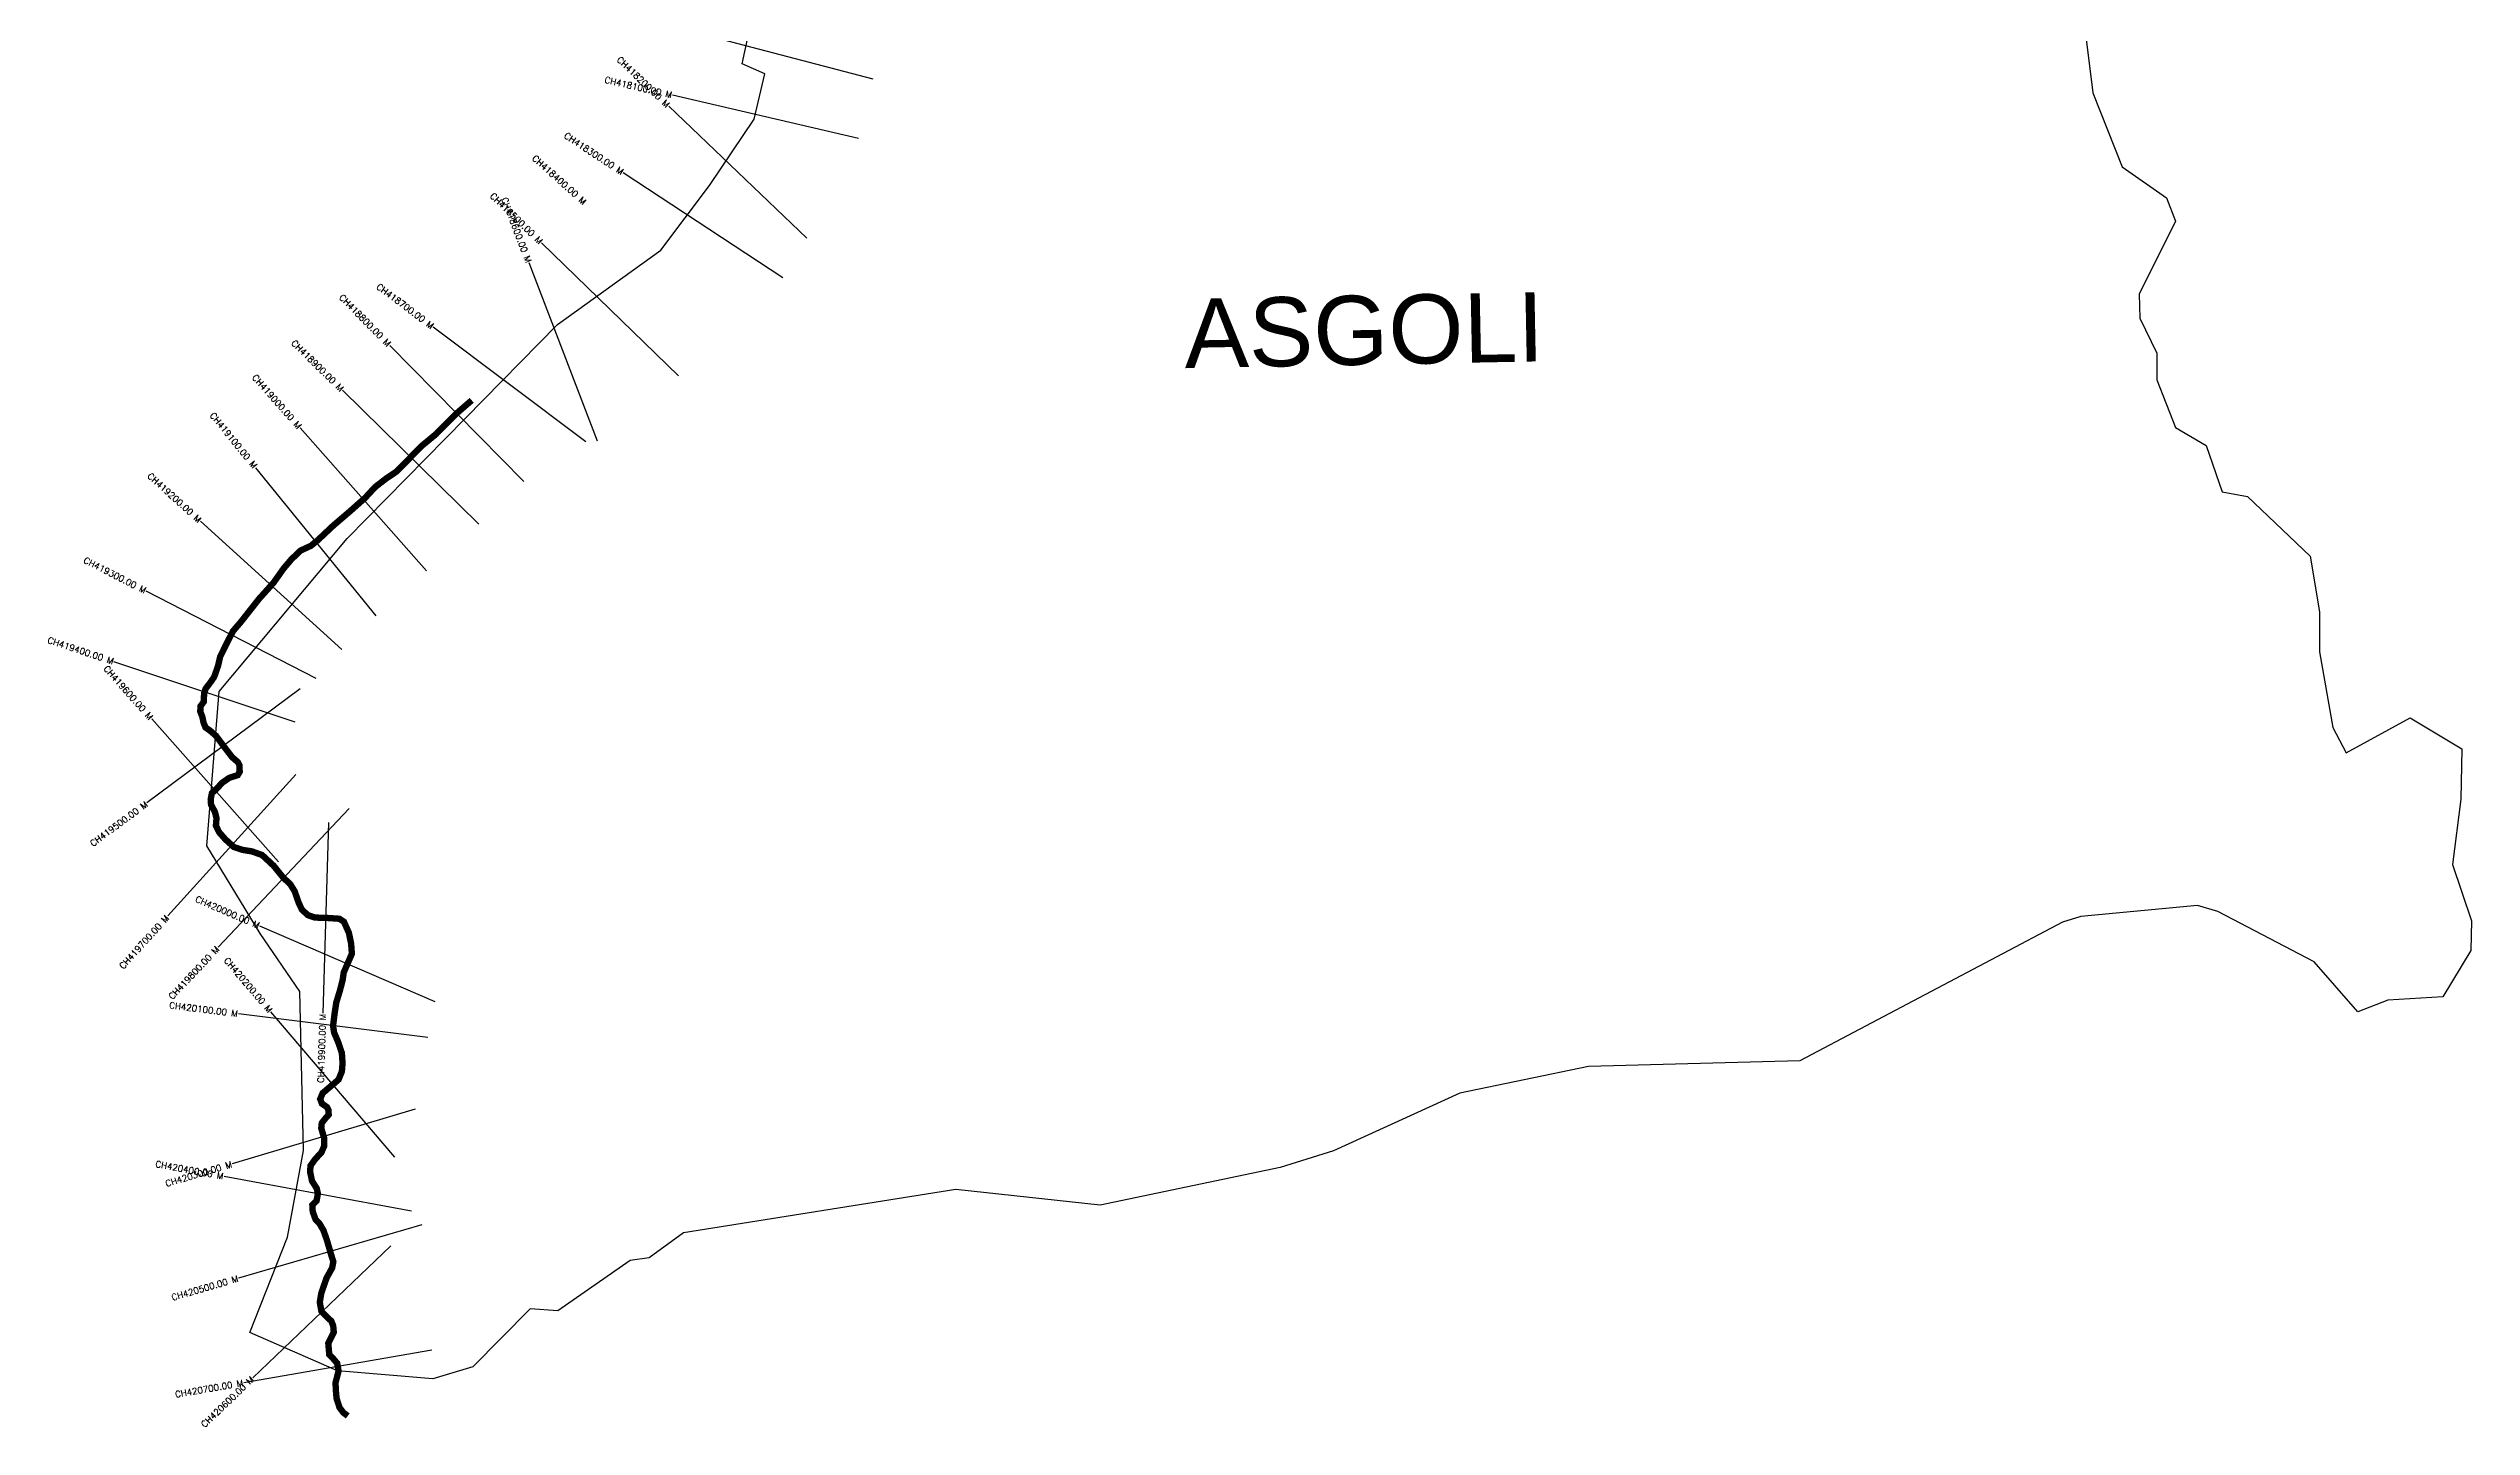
# Model space of a CAD drawing. Header units: metres. Extents: x 306950 to 310758, y 1929709 to 1933687.
# Drawn here: x 306950 to 310758, y 1929709 to 1931875 of the extents above; entities that cross this region are included whole.
import ezdxf
from ezdxf.enums import TextEntityAlignment as Align

# ---------------------------------------------------------------- set-up
doc = ezdxf.new("R2010")
doc.units = ezdxf.units.M
for name, color, linetype in [('CS', 134, 'Continuous'), ('CSMark', 6, 'Continuous'), ('UNPROTECTED', 10, 'Continuous'), ('VILLAGE BOUNDRY', 10, 'Continuous'), ('VILLAGE NAME', 250, 'Continuous')]:
    doc.layers.add(name, color=color, linetype=linetype)
doc.styles.get("Standard").update_dxf_attribs({"font": 'simplex.shx'})

msp = doc.modelspace()

# ---------------------------------------------------------------- linework, layer by layer
at = {"layer": 'CS'}
for p, q in [((308245.9, 1931826.1), (307955.7, 1931902.3)), ((308141.6, 1931576.3), (307924.8, 1931783.6)), ((308223.2, 1931733.2), (307930.9, 1931800.9)), ((308104, 1931514.3), (307853.2, 1931679)), ((307940.2, 1931360), (307724.9, 1931569)), ((307812.8, 1931257.6), (307705.3, 1931537.7)), ((307696.9, 1931194.2), (307486.2, 1931407.8)), ((307794.7, 1931256.3), (307554.7, 1931436.4)), ((307626.1, 1931127.1), (307412.1, 1931337.3)), ((307544.2, 1931053.5), (307345.4, 1931278.1)), ((307464.7, 1930982.8), (307275.6, 1931215.7)), ((307410.9, 1930929.8), (307188.7, 1931131.4)), ((307370.4, 1930884.6), (307103.5, 1931021.5)), ((307337.4, 1930815.7), (307052.8, 1930910.7)), ((307345.3, 1930868), (307104.7, 1930688.9)), ((307311.3, 1930596.5), (307112.1, 1930820.8)), ((307338.8, 1930733.6), (307137.4, 1930511.2)), ((307422.4, 1930680.1), (307216.4, 1930462)), ((307390.1, 1930658.1), (307381, 1930358.2)), ((307557.5, 1930376.3), (307282.1, 1930495.2)), ((307546.1, 1930320.2), (307248.4, 1930357.4)), ((307494.2, 1930132.2), (307299.6, 1930360.6)), ((307526.2, 1930207.5), (307238.8, 1930121.5)), ((307520.7, 1930047.1), (307225.8, 1930101.8)), ((307536.7, 1930026), (307248.7, 1929942)), ((307488, 1929993), (307271.2, 1929785.6)), ((307552.4, 1929828.8), (307256.8, 1929777.7))]:
    msp.add_line(p, q, dxfattribs=at)
at = {"layer": 'UNPROTECTED', "const_width": 10, "flags": 128}
msp.add_lwpolyline([(307615.1, 1931321.5), (307607.5, 1931315), (307593.5, 1931302.9), (307577.3, 1931287), (307559.4, 1931268.8), (307536.3, 1931249.7), (307514.3, 1931227.3), (307496.1, 1931209.1), (307480.6, 1931198.6), (307463.2, 1931185.2), (307447.5, 1931168.2), (307423.7, 1931147.1), (307397.1, 1931124.3), (307372.3, 1931101), (307362.3, 1931092.9), (307346.2, 1931085.5), (307331.7, 1931071.7), (307319.6, 1931057.5), (307303.4, 1931034.6), (307281.1, 1931009.9), (307252.6, 1930973.7), (307240, 1930959), (307231.4, 1930942.3), (307219.7, 1930918.6), (307216.5, 1930904.6), (307210.3, 1930886.8), (307205, 1930879.1), (307196.9, 1930868.4), (307194.4, 1930860.9), (307194.1, 1930848.1), (307188.7, 1930840.7), (307188.5, 1930832.2), (307191.6, 1930824.6), (307193.5, 1930815.4), (307196.6, 1930807.5), (307204.6, 1930801.8), (307213.2, 1930794.3), (307226.8, 1930776), (307238.5, 1930760.8), (307247.7, 1930752.8), (307250.2, 1930747.6), (307250.4, 1930737.8), (307247.3, 1930732.5), (307234.1, 1930728.3), (307223, 1930720.6), (307212.3, 1930709.2), (307206.7, 1930704.2), (307204.8, 1930694.6), (307205.4, 1930686), (307211.5, 1930674.7), (307214, 1930664.9), (307213, 1930653.2), (307218, 1930642.9), (307227.8, 1930631.7), (307241.2, 1930619.6), (307254.2, 1930615.2), (307269.5, 1930612.7), (307285.6, 1930607), (307303.6, 1930590.3), (307318.5, 1930571.9), (307330, 1930561), (307336.9, 1930549.9), (307343, 1930532.1), (307348, 1930521.6), (307357.2, 1930512.6), (307368.7, 1930508.7), (307389.4, 1930508), (307407.2, 1930506.8), (307414.3, 1930502), (307422.1, 1930484.6), (307425.6, 1930467.5), (307426.7, 1930451.8), (307418.1, 1930432), (307413.9, 1930422.3), (307412.3, 1930410.8), (307408.1, 1930394.5), (307402.2, 1930375.1), (307399.7, 1930358.6), (307397.2, 1930338.6), (307398.7, 1930328.3), (307405.4, 1930312.4), (307411, 1930295.9), (307412.1, 1930279.3), (307411, 1930266.8), (307405.8, 1930254), (307393, 1930243.1), (307380.9, 1930232.9), (307376.9, 1930223.5), (307379.8, 1930216.1), (307387.8, 1930210.7), (307390.1, 1930205.7), (307390.3, 1930198.8), (307384.2, 1930192), (307379.4, 1930185.7), (307378.6, 1930177.6), (307383.4, 1930161.5), (307383.4, 1930150), (307378.8, 1930139.5), (307369, 1930128.9), (307361.6, 1930118.5), (307361.2, 1930108.7), (307364.1, 1930094.6), (307371.5, 1930083.1), (307373.3, 1930075), (307371.3, 1930063.7), (307364.6, 1930056.8), (307365.2, 1930046.5), (307369.6, 1930034.4), (307376.1, 1930027.4), (307382.1, 1930017), (307387.6, 1930001.5), (307393.4, 1929981.4), (307397.6, 1929967.8), (307395.7, 1929958.1), (307387, 1929942.4), (307378.8, 1929918.8), (307376.3, 1929904.3), (307378.8, 1929890.1), (307387.8, 1929880.7), (307394.5, 1929874.5), (307397.4, 1929867.2), (307398.3, 1929856.8), (307389.7, 1929839.6), (307391.2, 1929821.8), (307395.8, 1929817.4), (307403.7, 1929808.2), (307405.8, 1929796.1), (307401, 1929777.4), (307401.8, 1929762.7), (307402.7, 1929753.1), (307407.3, 1929738.7), (307413.3, 1929730.7), (307420.2, 1929725.5)], dxfattribs=at)
at = {"layer": 'VILLAGE BOUNDRY', "color": 3, "flags": 128}
msp.add_lwpolyline([(310146.5, 1931939.2), (310162.9, 1931804.7), (310209.5, 1931688.6), (310279, 1931639.8), (310293.2, 1931603.2), (310236, 1931488.6), (310236.9, 1931450.6), (310264, 1931395.8), (310263.8, 1931354), (310292.9, 1931278.8), (310341.3, 1931250.8), (310366.7, 1931177.5), (310406, 1931170.2), (310505, 1931076.7), (310519.4, 1930989), (310519.4, 1930926.5), (310540.3, 1930807.2), (310561.6, 1930767.7), (310662, 1930822.7), (310743, 1930774), (310741.5, 1930694.5), (310728.7, 1930591.9), (310758.4, 1930503.6), (310757.4, 1930456.7), (310713.2, 1930384.1), (310626.6, 1930379), (310579.7, 1930360.7), (310511.3, 1930439), (310359.7, 1930518.2), (310327.8, 1930527.4), (310144.1, 1930510.3), (310115.4, 1930501.3), (309702.7, 1930283.6), (309370.4, 1930274.5), (309168, 1930232.9), (308969.5, 1930142.3), (308886, 1930115.8), (308602.7, 1930056.7), (308376.2, 1930081.5), (307948.1, 1930013), (307894.1, 1929973.9), (307863.9, 1929969.5), (307750.5, 1929890.6), (307707.1, 1929894), (307616.6, 1929802.8), (307553.8, 1929783.8), (307404, 1929796.4), (307266.6, 1929856.4), (307325.6, 1930006.4), (307350.7, 1930142.8), (307344.7, 1930392.6), (307282.8, 1930483.8), (307199, 1930621.4), (307218.2, 1930864.2), (307419.1, 1931104.2), (307604.9, 1931293.2), (307749.8, 1931440.6), (307912.1, 1931557.7), (307988.8, 1931659.4), (308059.1, 1931763.2), (308076, 1931834.6), (308040, 1931850.5), (308074.9, 1932011.3)], dxfattribs=at)

# ---------------------------------------------------------------- texts
at = {"layer": 'CSMark'}
for s, rotation, p in [('CH418200.00 M', 316.2904, (307924, 1931784.3)), ('CH418100.00 M', 346.9547, (307929.9, 1931801.2)), ('CH418400.00 M', 318.1174, (307793.1, 1931631.9)), ('CH418300.00 M', 326.6963, (307852.4, 1931679.6)), ('CH418500.00 M', 315.8582, (307724.2, 1931569.7)), ('CH418600.00 M', 290.9876, (307705, 1931538.6)), ('CH418800.00 M', 314.6061, (307485.5, 1931408.5)), ('CH418700.00 M', 323.1129, (307553.9, 1931437)), ('CH418900.00 M', 315.5201, (307411.4, 1931338)), ('CH419000.00 M', 311.5209, (307344.7, 1931278.9)), ('CH419100.00 M', 309.0751, (307275, 1931216.5)), ('CH419200.00 M', 317.7787, (307188, 1931132.1)), ('CH419300.00 M', 332.8496, (307102.6, 1931022)), ('CH419400.00 M', 341.5515, (307051.9, 1930911)), ('CH419600.00 M', 311.6116, (307111.4, 1930821.5)), ('CH419500.00 M', 36.6643, (307103.9, 1930688.3)), ('CH420000.00 M', 336.6426, (307281.1, 1930495.6)), ('CH419700.00 M', 47.8348, (307136.7, 1930510.5)), ('CH419800.00 M', 46.6271, (307215.7, 1930461.3)), ('CH420200.00 M', 310.4264, (307299, 1930361.4)), ('CH420100.00 M', 352.8694, (307247.4, 1930357.6)), ('CH419900.00 M', 88.2653, (307381, 1930357.2)), ('CH420400.00 M', 349.5011, (307224.8, 1930102)), ('CH420300.00 M', 16.6414, (307237.8, 1930121.3)), ('CH420500.00 M', 16.2705, (307247.7, 1929941.7)), ('CH420700.00 M', 9.7894, (307255.8, 1929777.6)), ('CH420600.00 M', 43.7169, (307270.4, 1929785))]:
    msp.add_text(s, height=10, rotation=rotation, dxfattribs=at).set_placement(p, align=Align.MIDDLE_RIGHT)
at = {"layer": 'VILLAGE NAME', "insert": (308734, 1931480.8), "char_height": 108.748, "attachment_point": 1, "rotation": 1.1028}
msp.add_mtext_dynamic_manual_height_columns('{\\fArial|b0|i0|c0|p34;ASGOLI}', width=1571.314, gutter_width=543.7, heights=[0], dxfattribs=at)

doc.saveas('drawing.dxf')
